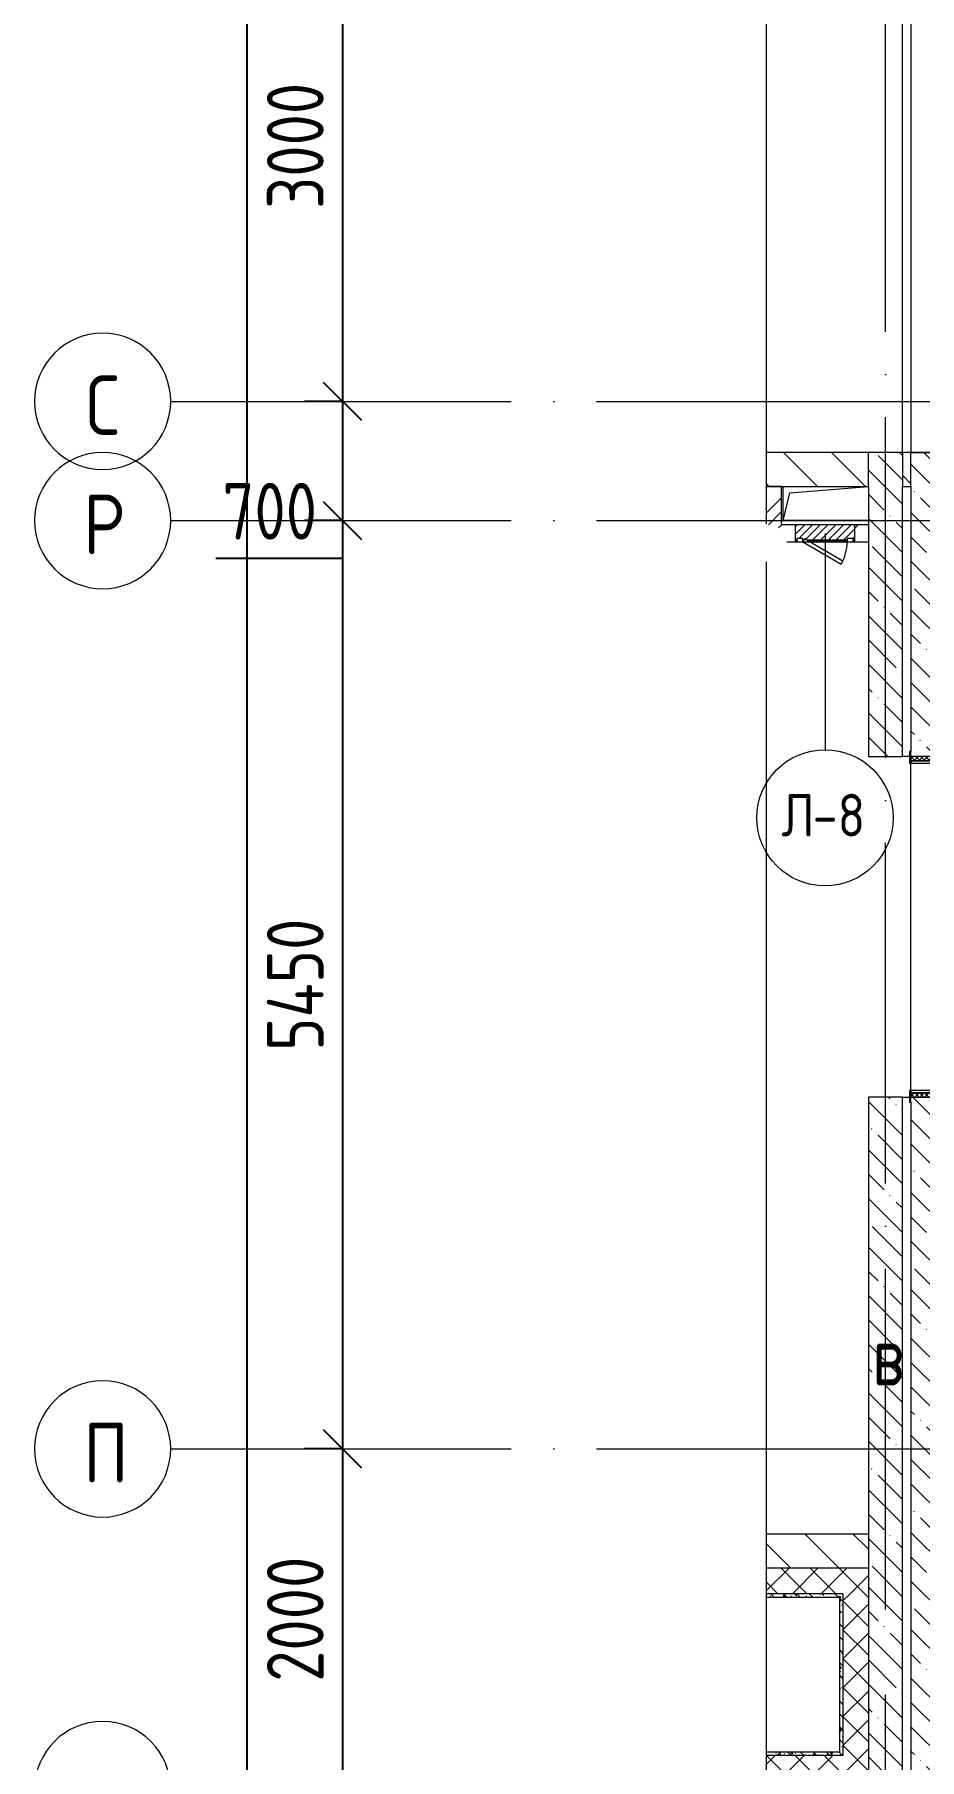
# Model space of a CAD drawing. Header units: millimetres. Extents: x -68946 to 690821, y -552984 to 293768.
# Drawn here: x 76440 to 81638, y 43701 to 53829 of the extents above; entities that cross this region are included whole.
import ezdxf

# ---------------------------------------------------------------- set-up
doc = ezdxf.new("R2010")
doc.units = ezdxf.units.MM
doc.linetypes.add('ADSK_Линия сетки', pattern=[2500, 2000, -250, 0, -250])
doc.linetypes.add('ADSK_Скрыто', pattern=[600, 300, -300])
doc.layers.get('Defpoints').update_dxf_attribs({"color": 250})
for name, color, linetype, lineweight in [('A-____-____-DIMS', 250, 'Continuous', 9), ('A-DETL-GENF-OTLN', 250, 'Continuous', 5), ('A-DOOR-____-IDEN', 250, 'Continuous', 9), ('A-DOOR-____-MCUT', 250, 'Continuous', 5), ('A-DOOR-____-OTLN', 250, 'Continuous', 5), ('A-DOOR-FRAM-MCUT', 250, 'Continuous', 5), ('A-DOOR-FRAM-OTLN', 250, 'Continuous', 5), ('A-FLOR-____-OTLN', 250, 'Continuous', 9), ('A-GENM-____-MCUT', 250, 'Continuous', 25), ('A-GENM-____-OTLN', 250, 'Continuous', 9), ('A-GLAZ-____-OTLN', 250, 'Continuous', 5), ('A-WALL-____-MCUT', 250, 'Continuous', 13), ('A-WALL-____-PATT', 250, 'Continuous', 13), ('A-WALL-FNSH-MCUT', 250, 'Continuous', 13), ('G-____-____-SYMB', 250, 'ADSK_Скрыто', 9), ('I-WALL-____-OTLN', 250, 'Continuous', 9), ('S-GRID-____-IDEN', 250, 'Continuous', 9), ('S-GRID-____-OTLN', 250, 'Continuous', 9)]:
    doc.layers.add(name, color=color, linetype=linetype, lineweight=lineweight)
doc.styles.add('GOST Common', font='', dxfattribs={"width": 0.9, "height": 350})
doc.styles.add('GOST Common_1', font='', dxfattribs={"width": 0.9, "height": 250})
doc.styles.add('GOST Common_2', font='', dxfattribs={"width": 0.8, "height": 350})
doc.styles.get("Standard").update_dxf_attribs({"font": 'ГОСТ тип А.ttf'})
doc.styles.get('GOST Common').set_extended_font_data('GOST Common')
doc.styles.get('GOST Common_1').set_extended_font_data('GOST Common')
doc.styles.get('GOST Common_2').set_extended_font_data('GOST Common')
doc.dimstyles.new('А3', dxfattribs={"dimtxt": 333, "dimasz": 222, "dimexe": 222, "dimexo": 111, "dimgap": 111, "dimtad": 1, "dimtoh": 1, "dimdec": 0, "dimrnd": 0.0015, "dimzin": 0, "dimdsep": 46, "dimtxsty": 'Standard', "dimblk": 'OBLIQUE', "dimcen": 0, "dimclrd": 7, "dimclre": 7, "dimclrt": 7, "dimadec": 0, "dimazin": 0, "dimtfac": 1, "dimtdec": 0, "dimtofl": 0, "dimtmove": 0, "dimatfit": 3, "dimfxl": 1, "dimtolj": 1, "dimtzin": 0, "dimarcsym": 0})
pattern_1 = [(135, (12287.91, -0.0006), (-141.42136, -141.42136), [])]
pattern_2 = [(135, (12287.91, -0.0006), (-142.5612, -142.5612), []), (135, (12430.48, -0.0006), (-142.5612, -142.5612), [252.016, -50.403, 3.353, -47.05])]
pattern_3 = [(135, (12287.91, -0.0006), (-75.43415, -75.43415), [106.68, -17.78, 3.556, -17.78]), (135, (12287.91, 75.39), (-75.43415, -75.43415), []), (50, (12287.91, -0.0006), (127.52922, -11.15758), [13.335, -146.685]), (355, (12287.91, -0.0006), (-24.66966, 133.74002), [10.668, -117.348]), (100.451, (12298.54, -0.93), (102.85973, 122.58178), [11.333, -124.663]), (46.184, (12287.91, 35.56), (189.75516, -29.43036), [20.002, -220.027]), (96.636, (12303.73, 33.1), (166.1822, 173.1996), [17, -186.995]), (351.184, (12287.91, 35.56), (166.18393, 173.19757), [16.002, -176.022]), (21, (12305.69, 26.67), (106.13027, -71.58603), [13.335, -146.685]), (326, (12305.7, 26.67), (43.26188, 128.93175), [10.668, -117.348]), (71.451, (12314.54, 20.7), (149.39198, 57.34505), [11.333, -124.663]), (37.5, (12287.914, -0.0006), (2.162228, 59.188357), [3.353, -112.573, 3.353, -115.773, -117.792]), (37.5, (12287.914, -0.0006), (2.162228, 59.188357), [-235.052, 3.353, -114.44]), (7.5, (12287.914, -0.0006), (46.773857, 70.12615), [3.353, -64.567, 3.353, -109.906, -44.894]), (7.5, (12287.914, -0.0006), (46.773857, 70.12615), [-181.178, 3.353, -41.542]), (327.5, (12248.265, -0.0006), (94.91367, -4.010093), [3.353, -41.097, 3.353, -135.331, -184.023]), (327.5, (12248.265, -0.0006), (94.91367, -4.010093), [-183.134, 3.353, -180.67]), (317.5, (12230.485, -0.0006), (103.69057, 17.79882), [3.353, -54.432, 3.353, -88.748, -130.683]), (317.5, (12230.485, -0.0006), (103.69057, 17.79882), [-149.885, 3.353, -127.33])]
pattern_4 = [(135, (12287.91, -0.0006), (-84.85281, -84.85281), []), (225, (12287.91, -0.0006), (84.85281, -84.85281), [])]
pattern_5 = [(45, (12287.9, -0.0006), (-224.5064, 224.5064), []), (45, (12367.3, -0.0006), (0, 449.0128), []), (45, (12208.54, -0.0006), (0, 449.0128), [])]

# ---------------------------------------------------------------- blocks, each defined once
blk = doc.blocks.new('_Wn_-As_OpeningMEP_floor__Rectangular - _Wn_-As_OpeningMEP_floor__Rectangular-32466847-АР1_Маркировочный план 1 этажа С2и3')
at = {"layer": 'A-DETL-GENF-OTLN', "lineweight": 5}
for p, q in [((-250, -50), (-212, 112)), ((-212, 112), (250, 150))]:
    blk.add_line(p, q, dxfattribs=at)
blk = doc.blocks.new('Дверь_СКБ_2Ст_Внутренняя1 - Н_ВВ-4_2000x2600h_Фрамуга сверху-42013410-АР1_Маркировочный план 1 этажа С2и3')
at = {"layer": 'A-DOOR-____-OTLN'}
h = blk.add_hatch(dxfattribs=at)
h.set_pattern_fill('FP_17', color=256, style=0, pattern_type=2)
h.set_pattern_definition([(135, (1301.41, 164.685), (-14.1421, -14.1421), []), (225, (1301.41, 164.685), (14.1421, -14.1421), [])])
h.paths.add_polyline_path([(1012.5, 60), (1012.5, 100), (987.5, 100), (987.5, -100), (1012.5, -100), (1012.5, 20)])
at = {"layer": 'A-DOOR-FRAM-OTLN'}
h = blk.add_hatch(dxfattribs=at)
h.set_pattern_fill('FP_18', color=256, style=0, pattern_type=2)
h.set_pattern_definition([(45, (-821.384, 164.685), (-14.1421, 14.1421), []), (135, (-821.384, 164.685), (-14.1421, -14.1421), [])])
h.paths.add_polyline_path([(-962.5, 37.3), (-962.5, 100), (-987.5, 100), (-987.5, -100), (-962.5, -100), (-962.5, 20)])
at = {"layer": 'A-DOOR-____-MCUT'}
for p, q in [((-837.5, 950), (-837.5, 100)), ((-797.5, 950), (-837.5, 950)), ((-797.5, 100), (-797.5, 950)), ((862.5, 950), (822.5, 950)), ((822.5, 950), (822.5, 100)), ((862.5, 100), (862.5, 950)), ((-837.5, 100), (-797.5, 100)), ((822.5, 100), (862.5, 100))]:
    blk.add_line(p, q, dxfattribs=at)
at = {"layer": 'A-DOOR-____-OTLN'}
for centre, start, end in [((-837.5, 100), 0, 90), ((862.5, 100), 90, 180)]:
    blk.add_arc(centre, 850, start, end, dxfattribs=at)
at = {"layer": 'A-DOOR-FRAM-MCUT'}
for p, q in [((-947.5, 108), (-1017.5, 108)), ((-1017.5, 108), (-1017.5, 100)), ((-947.5, 100), (-947.5, 108)), ((1042.5, 108), (972.5, 108)), ((972.5, 108), (972.5, 100)), ((1042.5, 100), (1042.5, 108)), ((-1017.5, 100), (-947.5, 100)), ((-962.5, 100), (-987.5, 100)), ((-987.5, 100), (-987.5, -100)), ((-837.5, 100), (-962.5, 100)), ((-962.5, 100), (-962.5, 20)), ((-962.5, -100), (-962.5, 100)), ((-947.5, 100), (-962.5, 100)), ((-962.5, 100), (-962.5, 99)), ((-962.5, 99), (-947.5, 99)), ((-962.5, 20), (-827.5, 20)), ((-947.5, 20), (-962.5, 20)), ((-962.5, 20), (-962.5, -100)), ((-947.5, 99), (-947.5, 100)), ((-947.5, -100), (-947.5, 20)), ((-837.5, 60), (-837.5, 100)), ((-827.5, 60), (-837.5, 60)), ((-827.5, 20), (-827.5, 60)), ((862.5, 60), (852.5, 60)), ((852.5, 60), (852.5, 20)), ((852.5, 20), (987.5, 20)), ((862.5, 100), (862.5, 60)), ((987.5, 100), (862.5, 100)), ((987.5, 100), (972.5, 100)), ((972.5, 100), (972.5, 99)), ((972.5, 100), (1042.5, 100)), ((972.5, 99), (987.5, 99)), ((987.5, 20), (972.5, 20)), ((972.5, 20), (972.5, -100)), ((987.5, 20), (987.5, 100)), ((1012.5, 100), (987.5, 100)), ((987.5, 100), (987.5, -100)), ((987.5, 99), (987.5, 100)), ((987.5, -100), (987.5, 20)), ((1012.5, -100), (1012.5, 100)), ((-947.5, -100), (-1017.5, -100)), ((-1017.5, -100), (-1017.5, -108)), ((-987.5, -100), (-962.5, -100)), ((-962.5, -100), (-947.5, -100)), ((-947.5, -108), (-947.5, -100)), ((972.5, -100), (987.5, -100)), ((1042.5, -100), (972.5, -100)), ((972.5, -100), (972.5, -108)), ((987.5, -100), (1012.5, -100)), ((1042.5, -108), (1042.5, -100)), ((-1017.5, -108), (-947.5, -108)), ((972.5, -108), (1042.5, -108))]:
    blk.add_line(p, q, dxfattribs=at)
blk = doc.blocks.new('АР_Люк - ЛРС_ВК_350х400_наружный_NCS S 1000-N-42723972-АР1_Маркировочный план 1 этажа С2и3')
at = {"layer": 'A-DOOR-____-OTLN'}
h = blk.add_hatch(dxfattribs=at)
h.set_pattern_fill('FP_148', color=256, style=0, pattern_type=2)
h.set_pattern_definition([(45, (125, 0), (-22.6274, 22.6274), [])])
h.paths.add_polyline_path([(290, 50), (290, 30), (255, 30), (255, 50), (245, 33), (215, 50), (-5, 50), (-5, 30), (-40, 30), (-40, 50), (-50, 50), (-50, -50), (300, -50), (300, -1), (297, 0), (300, 3), (300, 50), (297, 50)])
at = {"layer": 'A-DETL-GENF-OTLN', "lineweight": 5}
for p, q in [((300, 50), (-50, 50)), ((-50, 50), (-50, -50)), ((300, 3), (300, 50)), ((-50, -50), (300, -50)), ((300, -50), (300, -1))]:
    blk.add_line(p, q, dxfattribs=at)
at = {"layer": 'A-DOOR-____-MCUT', "lineweight": 5}
for p, q in [((30, 180), (20, 163)), ((20, 163), (245, 33)), ((255, 50), (30, 180)), ((-5, 50), (-40, 50)), ((-40, 50), (-40, 30)), ((-40, 30), (-5, 30)), ((-5, 30), (-5, 50)), ((245, 33), (255, 50)), ((290, 50), (255, 50)), ((255, 50), (255, 30)), ((255, 30), (290, 30)), ((290, 30), (290, 50))]:
    blk.add_line(p, q, dxfattribs=at)
blk.add_arc((255, 50), 260, 150, 180, dxfattribs=at)
at = {"layer": 'A-DOOR-____-OTLN'}
blk.add_line((255, 50), (30, 180), dxfattribs=at)
blk = doc.blocks.new('ASML_АР_Отделка Люка - ВО Отделка люков_Грунтовка 0_Шпатлевка 0_Окраска 0_0-42723977-АР1_Маркировочный план 1 этажа С2и3')
at = {"layer": 'A-GENM-____-MCUT', "lineweight": 5}
for p, q in [((-165, 3), (-175, 3)), ((-175, 3), (-175, 0)), ((102, 3), (-130, 3)), ((130, 3), (126, 3)), ((175, 3), (165, 3)), ((175, 0), (175, 3)), ((-175, 0), (-165, 0)), ((-130, 0), (107, 0)), ((124, 0), (130, 0)), ((165, 0), (175, 0))]:
    blk.add_line(p, q, dxfattribs=at)
blk = doc.blocks.new('ADSK_Обрыв_Линия - По умолчанию-35382580-АР1_Маркировочный план 1 этажа С2и3')
at = {"layer": 'A-DETL-GENF-OTLN', "lineweight": 5}
for p, q in [((0, 0), (8290, 0)), ((8513, 0), (16800, 0))]:
    blk.add_line(p, q, dxfattribs=at)
blk = doc.blocks.new('Ось сетки - Круг_Ø8 мм-39983606-АР1_Маркировочный план 1 этажа С2и3')
at = {"layer": 'S-GRID-____-IDEN'}
for start, end in [(360, 180), (180, 360)]:
    blk.add_arc((0, 0), 4, start, end, dxfattribs=at)
blk = doc.blocks.new('_Oblique')
at = {"color": 0, "linetype": 'ByBlock', "lineweight": -2}
blk.add_line((-0.5, -0.5), (0.5, 0.5), dxfattribs=at)
blk = doc.blocks.new('*D2548')
at = {"layer": 'A-____-____-DIMS', "color": 7, "lineweight": -2, "transparency": 16777216}
for p, q in [((78238, 54675), (78027, 54675)), ((78249, 54675), (78249, 51675)), ((78238, 51675), (78027, 51675))]:
    blk.add_line(p, q, dxfattribs=at)
at = {"layer": 'Defpoints', "color": 0, "lineweight": 30, "transparency": 16777216}
for p in [(78349, 54675), (78249, 51675), (78349, 51675)]:
    blk.add_point(p, dxfattribs=at)
at = {"layer": 'A-____-____-DIMS', "color": 7, "lineweight": -2, "transparency": 16777216, "xscale": 222, "yscale": 222, "zscale": 222}
for p, rotation in [((78249, 54675), 90), ((78249, 51675), 270)]:
    blk.add_blockref('_Oblique', p, dxfattribs=dict(at, rotation=rotation))
at = {"layer": 'A-____-____-DIMS', "color": 7, "transparency": 16777216, "insert": (77972, 53175), "char_height": 333, "width": 2.48, "attachment_point": 5, "rotation": 90}
blk.add_mtext('\\A1;3000', dxfattribs=at)
blk = doc.blocks.new('*D2549')
at = {"layer": 'A-____-____-DIMS', "color": 7, "lineweight": -2, "transparency": 16777216}
for p, q in [((78238, 51675), (78027, 51675)), ((78249, 51675), (78249, 50975)), ((78238, 50975), (78027, 50975)), ((78249, 50975), (78249, 50753)), ((78249, 50753), (77506, 50753))]:
    blk.add_line(p, q, dxfattribs=at)
at = {"layer": 'Defpoints', "color": 0, "lineweight": 30, "transparency": 16777216}
for p in [(78349, 51675), (78249, 50975), (78349, 50975)]:
    blk.add_point(p, dxfattribs=at)
at = {"layer": 'A-____-____-DIMS', "color": 7, "lineweight": -2, "transparency": 16777216, "xscale": 222, "yscale": 222, "zscale": 222}
for p, rotation in [((78249, 51675), 90), ((78249, 50975), 270)]:
    blk.add_blockref('_Oblique', p, dxfattribs=dict(at, rotation=rotation))
at = {"layer": 'A-____-____-DIMS', "color": 7, "transparency": 16777216, "insert": (77822, 51030), "char_height": 333, "width": 1.86, "attachment_point": 5}
blk.add_mtext('\\A1;700', dxfattribs=at)
blk = doc.blocks.new('*D2550')
at = {"layer": 'A-____-____-DIMS', "color": 7, "lineweight": -2, "transparency": 16777216}
for p, q in [((78238, 50975), (78027, 50975)), ((78249, 50975), (78249, 45525)), ((78238, 45525), (78027, 45525))]:
    blk.add_line(p, q, dxfattribs=at)
at = {"layer": 'Defpoints', "color": 0, "lineweight": 30, "transparency": 16777216}
for p in [(78349, 50975), (78249, 45525), (78349, 45525)]:
    blk.add_point(p, dxfattribs=at)
at = {"layer": 'A-____-____-DIMS', "color": 7, "lineweight": -2, "transparency": 16777216, "xscale": 222, "yscale": 222, "zscale": 222}
for p, rotation in [((78249, 50975), 90), ((78249, 45525), 270)]:
    blk.add_blockref('_Oblique', p, dxfattribs=dict(at, rotation=rotation))
at = {"layer": 'A-____-____-DIMS', "color": 7, "transparency": 16777216, "insert": (77972, 48250), "char_height": 333, "width": 2.57, "attachment_point": 5, "rotation": 90}
blk.add_mtext('\\A1;5450', dxfattribs=at)
blk = doc.blocks.new('*D2551')
at = {"layer": 'A-____-____-DIMS', "color": 7, "lineweight": -2, "transparency": 16777216}
for p, q in [((78238, 45525), (78027, 45525)), ((78249, 45525), (78249, 43525)), ((78238, 43525), (78027, 43525))]:
    blk.add_line(p, q, dxfattribs=at)
at = {"layer": 'Defpoints', "color": 0, "lineweight": 30, "transparency": 16777216}
for p in [(78349, 45525), (78249, 43525), (78349, 43525)]:
    blk.add_point(p, dxfattribs=at)
at = {"layer": 'A-____-____-DIMS', "color": 7, "lineweight": -2, "transparency": 16777216, "xscale": 222, "yscale": 222, "zscale": 222}
for p, rotation in [((78249, 45525), 90), ((78249, 43525), 270)]:
    blk.add_blockref('_Oblique', p, dxfattribs=dict(at, rotation=rotation))
at = {"layer": 'A-____-____-DIMS', "color": 7, "transparency": 16777216, "insert": (77972, 44525), "char_height": 333, "width": 2.48, "attachment_point": 5, "rotation": 90}
blk.add_mtext('\\A1;2000', dxfattribs=at)
blk = doc.blocks.new('*D2563')
at = {"layer": 'A-____-____-DIMS', "color": 7, "lineweight": -2, "transparency": 16777216}
for p, q in [((77676, 58375), (77465, 58375)), ((77687, 58375), (77687, 25)), ((77676, 25), (77465, 25))]:
    blk.add_line(p, q, dxfattribs=at)
at = {"layer": 'Defpoints', "color": 0, "lineweight": 30, "transparency": 16777216}
for p in [(77787, 58375), (77687, 25), (77787, 25)]:
    blk.add_point(p, dxfattribs=at)
at = {"layer": 'A-____-____-DIMS', "color": 7, "lineweight": -2, "transparency": 16777216, "xscale": 222, "yscale": 222, "zscale": 222}
for p, rotation in [((77687, 58375), 90), ((77687, 25), 270)]:
    blk.add_blockref('_Oblique', p, dxfattribs=dict(at, rotation=rotation))
at = {"layer": 'A-____-____-DIMS', "color": 7, "transparency": 16777216, "insert": (77409, 29200), "char_height": 333, "width": 3.1, "attachment_point": 5, "rotation": 90}
blk.add_mtext('\\A1;58350', dxfattribs=at)
blk = doc.blocks.new('ADSK_Марка_Дверь - Типоразмер_ADSK_Марка-30565456-АР1_Маркировочный план 1 этажа С2и3')
at = {"layer": 'A-DOOR-____-IDEN'}
blk.add_circle((0, 0), 4, dxfattribs=at)

msp = doc.modelspace()

# ---------------------------------------------------------------- hatches: boundary and pattern name
at = {"layer": 'A-WALL-____-PATT', "lineweight": 15, "true_color": 0x000000}
h = msp.add_hatch(dxfattribs=at)
h.set_pattern_fill('FP_2', color=18, style=0, pattern_type=2)
h.set_pattern_definition(pattern_1)
h.paths.add_polyline_path([(81337.9138, 51175), (81337.9138, 51374.9994), (80737.9138, 51374.9994), (80737.9138, 51175), (81166.8317, 51175)])
h = msp.add_hatch(dxfattribs=at)
h.set_pattern_fill('FP_1', color=18, style=0, pattern_type=2)
h.set_pattern_definition(pattern_2)
h.paths.add_polyline_path([(81378.2046, 43325.0597), (81537.9138, 43325.0597), (81537.8919, 47589.9994), (81337.9138, 47589.9994), (81337.9138, 43325.0597), (81350.8919, 43325.0597)])
h.paths.add_polyline_path([(81537.8919, 49590), (81537.9138, 49590), (81537.8919, 51374.9994), (81337.9138, 51374.9994), (81337.9138, 49590), (81374.119, 49590)])
h = msp.add_hatch(dxfattribs=at)
h.set_pattern_fill('FP_2', color=18, style=0, pattern_type=2)
h.set_pattern_definition(pattern_1)
h.paths.add_polyline_path([(81587.9138, 51174.9994), (81587.9138, 51374.9994), (81537.9138, 51374.9994), (81537.9138, 51174.9994)])
h = msp.add_hatch(dxfattribs=at)
h.set_pattern_fill('FP_1', color=18, style=0, pattern_type=2)
h.set_pattern_definition(pattern_2)
h.paths.add_polyline_path([(81765.8237, 43325), (81787.9138, 43325), (81787.9138, 47590), (81587.9138, 47590), (81587.9138, 43325)])
h.paths.add_polyline_path([(81724.8095, 49590), (81787.9138, 49590), (81787.5008, 51374.9397), (81587.9138, 51374.9397), (81587.9138, 49590)])
h = msp.add_hatch(dxfattribs=at)
h.set_pattern_fill('FP_5', color=18, style=0, pattern_type=2)
h.set_pattern_definition(pattern_5)
h.paths.add_polyline_path([(80827.9138, 50949.9994), (80827.9138, 51174.9994), (80737.9138, 51174.9994), (80737.9138, 50955), (80753.6616, 50949.9994), (80817.5882, 50949.9994)])
h = msp.add_hatch(dxfattribs=at)
h.set_pattern_fill('FP_5', color=18, style=0, pattern_type=2)
h.set_pattern_definition(pattern_5)
h.paths.add_polyline_path([(81337.9138, 50849.9994), (81337.9138, 50949.9994), (81257.9138, 50949.9994), (81257.9138, 50849.9994), (81327.9138, 50849.9994)])
h.paths.add_polyline_path([(80859.4515, 50849.9994), (80907.9138, 50849.9994), (80907.9138, 50896.8983), (80866.6849, 50856.9994)])
h.paths.add_polyline_path([(80907.9138, 50901.0177), (80907.9138, 50949.9994), (80753.6616, 50949.9994), (80853.2, 50918.3917)])
h = msp.add_hatch(dxfattribs=at)
h.set_pattern_fill('FP_2', color=18, style=0, pattern_type=2)
h.set_pattern_definition(pattern_1)
h.paths.add_polyline_path([(81337.9138, 44825), (81337.9138, 45025), (80737.9138, 45025), (80737.9138, 44825), (81166.8317, 44825)])
h = msp.add_hatch(dxfattribs=at)
h.set_pattern_fill('FP_53', color=18, style=0, pattern_type=2)
h.set_pattern_definition(pattern_4)
h.paths.add_polyline_path([(80737.9138, 44675), (81337.9138, 44675), (81337.9138, 44825), (80737.9138, 44825), (80737.9138, 44687.6168)])
h = msp.add_hatch(dxfattribs=at)
h.set_pattern_fill('FP_63', color=18, style=0, pattern_type=2)
h.set_pattern_definition(pattern_3)
h.paths.add_polyline_path([(80737.9138, 44655), (81187.9138, 44655), (81187.9138, 44675), (80737.9138, 44675), (80737.9138, 44656.6135)])
h = msp.add_hatch(dxfattribs=at)
h.set_pattern_fill('FP_53', color=18, style=0, pattern_type=2)
h.set_pattern_definition(pattern_4)
h.paths.add_polyline_path([(81337.9138, 43725), (81337.9138, 44675), (81187.9138, 44675), (81187.9138, 43725), (81217.927, 43725)])
h = msp.add_hatch(dxfattribs=at)
h.set_pattern_fill('FP_63', color=18, style=0, pattern_type=2)
h.set_pattern_definition(pattern_3)
h.paths.add_polyline_path([(81187.9138, 43745), (81187.9138, 44655), (81167.9138, 44655), (81167.9138, 43745)])
h = msp.add_hatch(dxfattribs=at)
h.set_pattern_fill('FP_63', color=18, style=0, pattern_type=2)
h.set_pattern_definition(pattern_3)
h.paths.add_polyline_path([(81187.9138, 43725), (81187.9138, 43745), (80737.9138, 43745), (80737.9138, 43725), (81166.8317, 43725)])
h = msp.add_hatch(dxfattribs=at)
h.set_pattern_fill('FP_53', color=18, style=0, pattern_type=2)
h.set_pattern_definition(pattern_4)
h.paths.add_polyline_path([(81337.9138, 43525), (81337.9138, 43725), (80737.9138, 43725), (80737.9138, 43525), (81166.8317, 43525)])

# ---------------------------------------------------------------- linework, layer by layer
at = {"layer": 'A-DOOR-____-IDEN', "color": 18, "true_color": 0x000000}
msp.add_line((81082.9138, 50899.9994), (81082.9138, 49629.9994), dxfattribs=at)
at = {"layer": 'A-FLOR-____-OTLN', "color": 18, "lineweight": 5, "true_color": 0x000000}
for p, q in [((81537.9138, 51374.9994), (81537.9138, 54675)), ((81587.9138, 54674.9403), (81587.9138, 51374.9994)), ((81587.9138, 51374.9994), (81787.9138, 51374.9994)), ((80837.9138, 50975), (80837.9138, 51174.9994)), ((81337.9138, 50975), (80837.9138, 50975)), ((81579.9138, 49590), (81537.9138, 49590)), ((81537.9138, 47590), (81579.9138, 47590))]:
    msp.add_line(p, q, dxfattribs=at)
at = {"layer": 'A-WALL-____-MCUT', "color": 18, "lineweight": 15, "true_color": 0x000000}
for p, q in [((81337.9138, 51374.9994), (80737.9138, 51374.9994)), ((81537.9138, 51374.9994), (81337.9138, 51374.9994)), ((81337.9138, 51174.9994), (81337.9138, 51374.9994)), ((81587.9138, 51374.9994), (81537.9138, 51374.9994)), ((81537.9138, 51374.9994), (81537.9138, 51174.9994)), ((81587.9138, 51174.9994), (81587.9138, 51374.9994)), ((81787.9138, 51374.9397), (81587.9138, 51374.9397)), ((80827.9138, 51174.9994), (80737.9138, 51174.9994)), ((80737.9138, 51174.9994), (81337.9138, 51174.9994)), ((80827.9138, 50949.9994), (80827.9138, 51174.9994)), ((81337.9138, 51174.9994), (81337.9138, 49590)), ((81537.9138, 51174.9994), (81587.9138, 51174.9994)), ((81537.9138, 49590), (81537.9138, 51174.9994)), ((81587.9138, 51174.9994), (81587.9138, 49620)), ((81337.9138, 50949.9994), (80827.9138, 50949.9994)), ((80859.4515, 50849.9994), (80917.9138, 50849.9994)), ((80992.9138, 50849.9994), (81212.9138, 50849.9994)), ((81247.9138, 50849.9994), (81337.9138, 50849.9994)), ((81337.9138, 49590), (81537.9138, 49590)), ((81337.9138, 47589.9994), (81337.9138, 43525)), ((81537.9138, 47589.9994), (81337.9138, 47589.9994)), ((81537.9138, 43325.0597), (81537.9138, 47589.9994)), ((81587.9138, 47560), (81587.9138, 43325)), ((81337.9138, 45025), (80737.9138, 45025)), ((81337.9138, 44825), (80737.9138, 44825)), ((81187.9138, 44675), (80737.9138, 44675)), ((81187.9138, 44675), (81187.9138, 43725)), ((81187.9138, 43725), (80737.9138, 43725))]:
    msp.add_line(p, q, dxfattribs=at)
at = {"layer": 'A-WALL-FNSH-MCUT', "lineweight": 15}
for p, q in [((80737.9138, 44655), (81167.9138, 44655)), ((81167.9138, 44655), (81167.9138, 43745)), ((81167.9138, 43745), (80737.9138, 43745))]:
    msp.add_line(p, q, dxfattribs=at)
at = {"layer": 'I-WALL-____-OTLN', "color": 18, "lineweight": 15, "true_color": 0x000000}
msp.add_line((81587.9138, 47630), (81587.9138, 49550), dxfattribs=at)
at = {"layer": 'S-GRID-____-OTLN', "color": 18, "linetype": 'ADSK_Линия сетки', "true_color": 0x000000}
for p, q in [((81437.9138, -2919.5356), (81437.9138, 61202.0045)), ((77240.3519, 51675), (168626.8279, 51675)), ((77240.3519, 50975), (168626.8279, 50975)), ((77240.3519, 45525), (168626.8279, 45525))]:
    msp.add_line(p, q, dxfattribs=at)

# ---------------------------------------------------------------- block references
at = {"layer": 'A-DETL-GENF-OTLN', "color": 18, "lineweight": 5, "true_color": 0x000000, "rotation": 269.9999999999999}
msp.add_blockref('ADSK_Обрыв_Линия - По умолчанию-35382580-АР1_Маркировочный план 1 этажа С2и3', (80737.9138, 59245), dxfattribs=at)
at = {"layer": 'A-DOOR-____-IDEN', "color": 18, "true_color": 0x000000, "xscale": 99.99999999999993, "yscale": 99.99999999999993, "zscale": 99.99999999999993}
msp.add_blockref('ADSK_Марка_Дверь - Типоразмер_ADSK_Марка-30565456-АР1_Маркировочный план 1 этажа С2и3', (81082.9138, 49229.9994), dxfattribs=at)
at = {"layer": 'A-DOOR-____-OTLN', "color": 18, "true_color": 0x000000}
for name, p, rotation in [('АР_Люк - ЛРС_ВК_350х400_наружный_NCS S 1000-N-42723972-АР1_Маркировочный план 1 этажа С2и3', (81207.9138, 50899.9994), 180), ('Дверь_СКБ_2Ст_Внутренняя1 - Н_ВВ-4_2000x2600h_Фрамуга сверху-42013410-АР1_Маркировочный план 1 этажа С2и3', (81687.9138, 48602.5), 269.9999999999999)]:
    msp.add_blockref(name, p, dxfattribs=dict(at, rotation=rotation))
at = {"layer": 'A-GENM-____-OTLN', "color": 18, "lineweight": 5, "true_color": 0x000000, "rotation": 180}
msp.add_blockref('ASML_АР_Отделка Люка - ВО Отделка люков_Грунтовка 0_Шпатлевка 0_Окраска 0_0-42723977-АР1_Маркировочный план 1 этажа С2и3', (81082.9138, 50859.9994), dxfattribs=at)
at = {"layer": 'A-GLAZ-____-OTLN', "color": 18, "true_color": 0x000000}
msp.add_blockref('_Wn_-As_OpeningMEP_floor__Rectangular - _Wn_-As_OpeningMEP_floor__Rectangular-32466847-АР1_Маркировочный план 1 этажа С2и3', (81087.9138, 51025), dxfattribs=at)
at = {"layer": 'S-GRID-____-IDEN', "color": 18, "true_color": 0x000000, "xscale": 99.99999999999993, "yscale": 99.99999999999993, "zscale": 99.99999999999993, "rotation": 269.9999999999994}
for p in [(76840.3519, 51675), (76840.3519, 50975), (76840.3519, 45525), (76840.3519, 43525)]:
    msp.add_blockref('Ось сетки - Круг_Ø8 мм-39983606-АР1_Маркировочный план 1 этажа С2и3', p, dxfattribs=at)

# ---------------------------------------------------------------- texts
at = {"layer": 'A-DOOR-____-IDEN', "color": 18, "true_color": 0x000000, "char_height": 250, "attachment_point": 1, "style": 'GOST Common_1'}
for s, insert, width in [('\\fGOST Common|b0|i0|c204|p34|;\\W.9;Л', (80826.4064, 49370.45), 223.670812), ('-8', (81010.9533, 49370.45), 389.620125)]:
    msp.add_mtext(s, dxfattribs=dict(at, insert=insert, width=width))
at = {"layer": 'G-____-____-SYMB', "linetype": 'Continuous', "insert": (81361.0212, 46247.717), "char_height": 350, "width": 243.713, "attachment_point": 1, "style": 'GOST Common_2'}
msp.add_mtext('\\fGOST Common|b0|i0|c204|p34|;\\W.8;в', dxfattribs=at)
at = {"layer": 'S-GRID-____-IDEN', "color": 18, "true_color": 0x000000, "char_height": 350, "attachment_point": 1, "style": 'GOST Common'}
for s, insert, width in [('\\fGOST Common|b0|i0|c204|p34|;\\W.9;С', (76741.879, 51827.5869), 274.177125), ('\\fGOST Common|b0|i0|c204|p34|;\\W.9;Р', (76727.029, 51127.5869), 310.253062), ('\\fGOST Common|b0|i0|c204|p34|;\\W.9;П', (76727.029, 45677.5869), 310.253062)]:
    msp.add_mtext(s, dxfattribs=dict(at, insert=insert, width=width))

# ---------------------------------------------------------------- dimensions: what is measured, and where the dimension line sits
at = {"layer": 'A-____-____-DIMS', "color": 18, "true_color": 0x000000}
for base, p1, p2, picture, middle in [((77686.582, 25), (77786.5669, 58375), (77786.5669, 25), '*D2563', (77409.082, 29200)), ((78249.446, 51675), (78349.4309, 54675), (78349.4309, 51675), '*D2548', (77971.946, 53175)), ((78249.446, 50975), (78349.4309, 51675), (78349.4309, 50975), '*D2549', (77822.096, 51030.5)), ((78249.446, 45525), (78349.4309, 50975), (78349.4309, 45525), '*D2550', (77971.946, 48250)), ((78249.446, 43525), (78349.4309, 45525), (78349.4309, 43525), '*D2551', (77971.946, 44525))]:
    dim = msp.add_linear_dim(base=base, p1=p1, p2=p2, angle=90, dimstyle='А3', dxfattribs=at)
    dim.commit()
    dim.dimension.update_dxf_attribs({"geometry": picture, "text_midpoint": middle})

doc.saveas('drawing.dxf')
